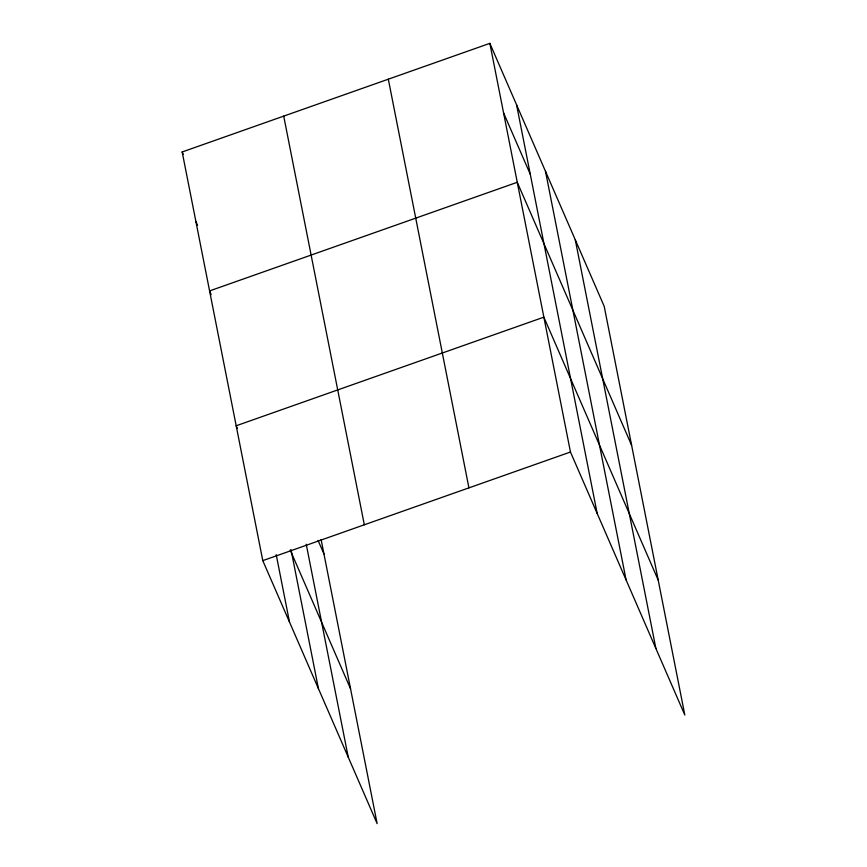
<?xml version="1.0" encoding="UTF-8"?>
<svg xmlns="http://www.w3.org/2000/svg" width="867" height="867" viewBox="0 0 867 867"><rect width="100%" height="100%" fill="white"/><g stroke="black" fill="none" stroke-linecap="round" stroke-linejoin="round"><path stroke-width="1.3" d="M321.104 539.502L377.145 823.65L262.788 560.635L182.178 151.963L489.855 43.35L604.212 306.365L684.822 715.037L570.464 452.021L489.855 43.35M262.788 560.635L570.464 452.021M503.554 112.829L530.279 174.267M631.62 445.313L517.263 182.298L209.586 290.911L211.19 294.607M658.226 580.175L543.858 317.159L236.182 425.773L237.255 428.233M182.178 151.963L183.24 154.424M195.877 221.443L197.481 225.127M318.048 540.379L323.944 553.926M290.217 550.046L350.55 688.788M575.287 239.845L655.896 648.516M545.495 171.308L626.104 579.99M516.569 104.799L597.179 513.47M388.318 79.19L468.928 487.872M283.715 116.124L364.324 524.795M306.235 544.259L348.231 757.129M291.041 549.776L318.427 688.604M276.205 554.652L289.502 622.083"/></g></svg>
